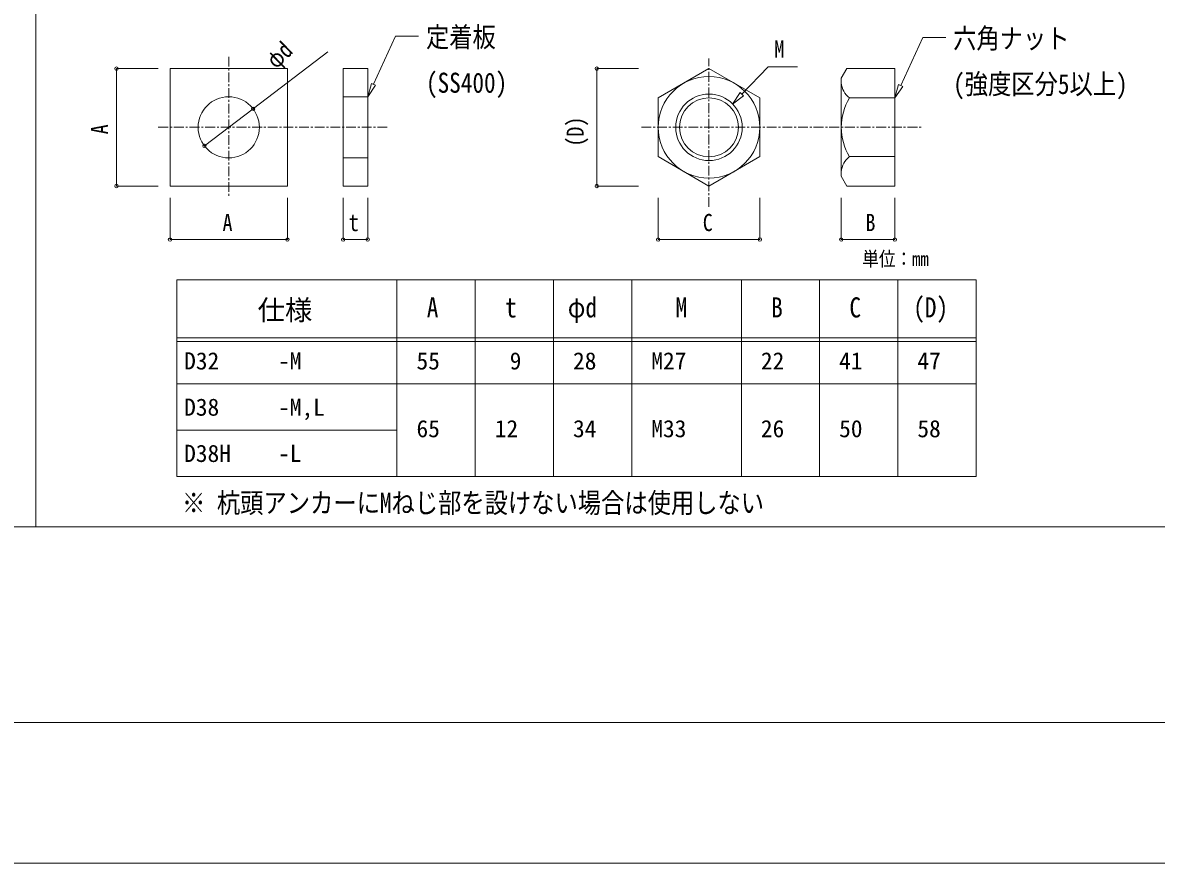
# Model space of a CAD drawing. Units: millimetres, scale not verified. Extents: x -29700 to 29700, y -21000 to 21000.
# Drawn here: x 730 to 15215, y -21000 to -10259 of the extents above; entities that cross this region are included whole.
import ezdxf
from ezdxf.enums import TextEntityAlignment as Align

# ---------------------------------------------------------------- set-up
doc = ezdxf.new("R2010")
doc.units = ezdxf.units.MM
doc.header["$LTSCALE"] = 100
doc.linetypes.add('USER2', pattern=[2, 1.25, -0.25, 0.25, -0.25])
doc.linetypes.add('USER3', pattern=[4.7625, 3.175, -1.5875])
for name, color, linetype, lineweight in [('0-3_DEFPOINTS', 7, 'Continuous', 18), ('0-5_05_SUNPOU', 3, 'Continuous', 18), ('0-6_03_ZU', 2, 'Continuous', 18), ('0-7_06_HYOU', 7, 'Continuous', 15), ('0-8_00_WAKU', 9, 'Continuous', 18), ('0-9_08_CENTER', 1, 'USER2', 18)]:
    doc.layers.add(name, color=color, linetype=linetype, lineweight=lineweight)
doc.layers.add('0-4_02_TEXT', color=7, linetype='Continuous')
doc.styles.add('ＭＳ ゴシック', font='')
doc.styles.get('ＭＳ ゴシック').set_extended_font_data('MS Gothic')

msp = doc.modelspace()

# ---------------------------------------------------------------- linework, layer by layer
at = {"layer": '0-3_DEFPOINTS'}
for p, q in [((-29700, -19200), (29700, -19200)), ((-29700, -21000), (29700, -21000))]:
    msp.add_line(p, q, dxfattribs=at)
at = {"layer": '0-5_05_SUNPOU'}
for p, q in [((4630.5, -10629.6), (3677.8, -11356)), ((2462.8, -10846.2), (1928.8, -10846.2)), ((1928.8, -12346.2), (1928.8, -10846.2)), ((8065, -12346.2), (8065, -10846.2)), ((8599, -10846.2), (8066, -10846.2)), ((3051.8, -11833.3), (3673.8, -11359)), ((2462.8, -12346.2), (1928.8, -12346.2)), ((8599, -12346.2), (8065, -12346.2)), ((2612.8, -12496.2), (2612.8, -13030.1)), ((4112.8, -12496.2), (4112.8, -13030.1)), ((4824.8, -12496.2), (4824.8, -13029.1)), ((5138.3, -12496.2), (5138.3, -13029.1)), ((8849.4, -12496.2), (8849.4, -13029.1)), ((10148.6, -12495.4), (10148.6, -13028.3)), ((11189.2, -12496.2), (11189.2, -13029.1)), ((11874.2, -12496.2), (11874.2, -13029.1)), ((2612.8, -13030.1), (4112.8, -13030.1)), ((4824.8, -13029.1), (5138.3, -13029.1)), ((8849.4, -13030.1), (10148.6, -13030.1)), ((11189.2, -13030.1), (11874.2, -13030.1))]:
    msp.add_line(p, q, dxfattribs=at)
for points in [[(5212.7, -11046.7), (5494, -10430.8), (5788.5, -10430.8)], [(11948.6, -11062.8), (12229.9, -10447), (12524.4, -10447)], [(9920.2, -11171.9), (10253.2, -10821.4), (10629.9, -10821.4)]]:
    msp.add_lwpolyline(points, dxfattribs=at)
for points in [[(5186.3, -11034.3), (5138.3, -11205), (5239.1, -11059.1)], [(9899, -11151.8), (9799.6, -11298.8), (9941.3, -11192)], [(11922.2, -11050.4), (11874.1, -11221.2), (11975, -11075.2)]]:
    msp.add_lwpolyline(points, close=True, dxfattribs=at)
for centre, radius in [((1928.8, -10846.2), 21.9), ((8065, -10846.2), 21.9), ((9499, -11596.2), 425.2), ((3673.8, -11359), 21.9), ((3051.8, -11833.3), 21.9), ((1928.8, -12346.2), 21.9), ((8065, -12346.2), 21.9), ((2612.8, -13030.1), 21.9), ((4112.8, -13030.1), 21.9), ((4824.8, -13030.1), 21.9), ((5138.3, -13029.1), 21.9), ((8849.4, -13030.1), 21.9), ((10148.6, -13029.3), 21.9), ((11189.2, -13030.1), 21.9), ((11874.2, -13030.1), 21.9)]:
    msp.add_circle(centre, radius, dxfattribs=at)
at = {"layer": '0-6_03_ZU'}
for p, q in [((9499, -10846.2), (8849.4, -11221.2)), ((9499, -10846.2), (10148.6, -11221.2)), ((11189.2, -10970.2), (11260.8, -10846.2)), ((11260.8, -10846.2), (11874.2, -10846.2)), ((11189.2, -12222.1), (11189.2, -10970.2)), ((11874.2, -12298.9), (11874.2, -10893.4)), ((8849.4, -11971.1), (8849.4, -11221.2)), ((10148.6, -11971.1), (10148.6, -11221.2)), ((11294.3, -11221.3), (11874.1, -11221.2)), ((9499, -12346.2), (8849.4, -11971.1)), ((9499, -12346.2), (10148.6, -11971.1)), ((11294.4, -11971.1), (11874.2, -11971.1)), ((11189.2, -12222.1), (11260.8, -12346.2))]:
    msp.add_line(p, q, dxfattribs=at)
at = {"layer": '0-6_03_ZU', "linetype": 'USER3'}
for p, q in [((4824.8, -11205), (5138.3, -11205)), ((4824.8, -11986.2), (5138.3, -11986.2))]:
    msp.add_line(p, q, dxfattribs=at)
at = {"layer": '0-6_03_ZU'}
for points in [[(2612.8, -12346.2), (4112.8, -12346.2), (4112.8, -10846.2), (2612.8, -10846.2)], [(4824.8, -12346.2), (5138.3, -12346.2), (5138.3, -10846.2), (4824.8, -10846.2)]]:
    msp.add_lwpolyline(points, close=True, dxfattribs=at)
msp.add_lwpolyline([(11260.8, -12346.2), (11874.2, -12346.2), (11874.2, -10846.2)], dxfattribs=at)
for centre, radius in [((9499, -11596.2), 649.5), ((3362.8, -11596.2), 391.1), ((9499, -11596.2), 377.9)]:
    msp.add_circle(centre, radius, dxfattribs=at)
for centre, radius, start, end in [((11454.4, -11008.8), 266.1, 184.23521, 232.99718), ((11910.1, -11596.2), 720.9, 148.67062, 180.01059), ((11910.1, -11596.2), 720.9, 180.00005, 211.34001), ((11454.5, -12183.6), 266.1, 127.01346, 175.77543)]:
    msp.add_arc(centre, radius, start, end, dxfattribs=at)
at = {"layer": '0-7_06_HYOU'}
for p, q in [((2700, -16057.1), (2700, -13543.6)), ((2700, -13543.6), (12912.5, -13543.6)), ((5512.5, -16057.1), (5512.5, -13543.6)), ((6512.5, -16057.1), (6512.5, -13543.6)), ((7512.5, -16057.1), (7512.5, -13543.6)), ((8512.5, -16057.1), (8512.5, -13543.6)), ((9912.5, -16057.1), (9912.5, -13543.6)), ((10912.5, -16057.1), (10912.5, -13543.6)), ((11912.5, -16057.1), (11912.5, -13543.6)), ((12912.5, -16057.1), (12912.5, -13543.6)), ((2700, -14284.5), (12912.5, -14284.5)), ((2700, -14334.5), (12912.5, -14334.5)), ((2700, -14875.4), (12912.5, -14875.4)), ((2700, -15466.2), (5512.5, -15466.2)), ((2700, -16057.1), (12912.5, -16057.1))]:
    msp.add_line(p, q, dxfattribs=at)
at = {"layer": '0-8_00_WAKU'}
msp.add_line((-27900, -16700), (27900, -16700), dxfattribs=at)
msp.add_lwpolyline([(900, -16700), (900, -1050), (27900, -1050)], dxfattribs=at)
at = {"layer": '0-9_08_CENTER'}
for p, q in [((3362.8, -10696.2), (3362.8, -12496.2)), ((9499, -12613.6), (9499, -10718.3)), ((2462.8, -11596.2), (5385.2, -11596.2)), ((8636.5, -11596.2), (12228.5, -11596.2))]:
    msp.add_line(p, q, dxfattribs=at)

# ---------------------------------------------------------------- texts
at = {"layer": '0-4_02_TEXT', "style": 'ＭＳ ゴシック', "width": 0.85}
for s, height, p in [('定着板', 256.6, (5882.7, -10648.3)), ('六角ナット', 256.6, (12618.5, -10664.5)), ('M', 219.9, (10333.8, -10772.1)), ('(SS400)', 256.6, (5882.7, -11231.7)), ('(強度区分5以上)', 256.6, (12618.5, -11247.8)), ('A', 219.9, (3283.6, -12988.5)), ('t', 219.9, (4896.1, -12988)), ('C', 219.9, (9419.8, -12988.5)), ('B', 219.9, (11498.7, -12988.5)), ('単位：mm', 183.3, (11457.5, -13423)), ('φd', 256.6, (7694.6, -14102.4)), ('(D)', 256.6, (12108.8, -14102.4)), ('A', 256.6, (5893.3, -14102.4)), ('t', 256.6, (6893.3, -14102.4)), ('M', 256.6, (9072.1, -14102.4)), ('B', 256.6, (10293.3, -14102.4)), ('C', 256.6, (11293.3, -14102.4)), ('※ 杭頭アンカーにMねじ部を設けない場合は使用しない', 256.6, (2765.8, -16599.6))]:
    msp.add_text(s, height=height, dxfattribs=at).set_placement(p, align=Align.BOTTOM_LEFT)
for s, rotation, p in [('φd', 44.549, (4015.3, -10908.4)), ('A', 90, (1887.2, -11685.5)), ('(D)', 90, (7965.1, -11842.2))]:
    msp.add_text(s, height=219.9, rotation=rotation, dxfattribs=at).set_placement(p, align=Align.BOTTOM_LEFT)
at = {"layer": '0-4_02_TEXT', "style": 'ＭＳ ゴシック'}
for s, height, p in [('仕様', 256.6, (3731.1, -14136.2)), ('D32', 219.9, (2792.5, -14756.2)), ('-M', 219.9, (3992.5, -14756.2)), ('55', 219.9, (5761.7, -14756.2)), ('9', 219.9, (6953.2, -14756.2)), ('28', 219.9, (7761.7, -14756.2)), ('M27', 219.9, (8761.7, -14756.2)), ('22', 219.9, (10161.7, -14756.2)), ('41', 219.9, (11161.7, -14756.2)), ('47', 219.9, (12161.7, -14756.2)), ('D38', 219.9, (2792.5, -15347.1)), ('-M,L', 219.9, (3992.5, -15347.1)), ('65', 219.9, (5761.7, -15622.1)), ('12', 219.9, (6761.7, -15622.1)), ('34', 219.9, (7761.7, -15622.1)), ('M33', 219.9, (8761.7, -15622.1)), ('26', 219.9, (10161.7, -15622.1)), ('50', 219.9, (11161.7, -15622.1)), ('58', 219.9, (12161.7, -15622.1)), ('D38H', 219.9, (2792.5, -15937.9)), ('-L', 219.9, (3992.5, -15937.9))]:
    msp.add_text(s, height=height, dxfattribs=at).set_placement(p, align=Align.BOTTOM_LEFT)

doc.saveas('drawing.dxf')
